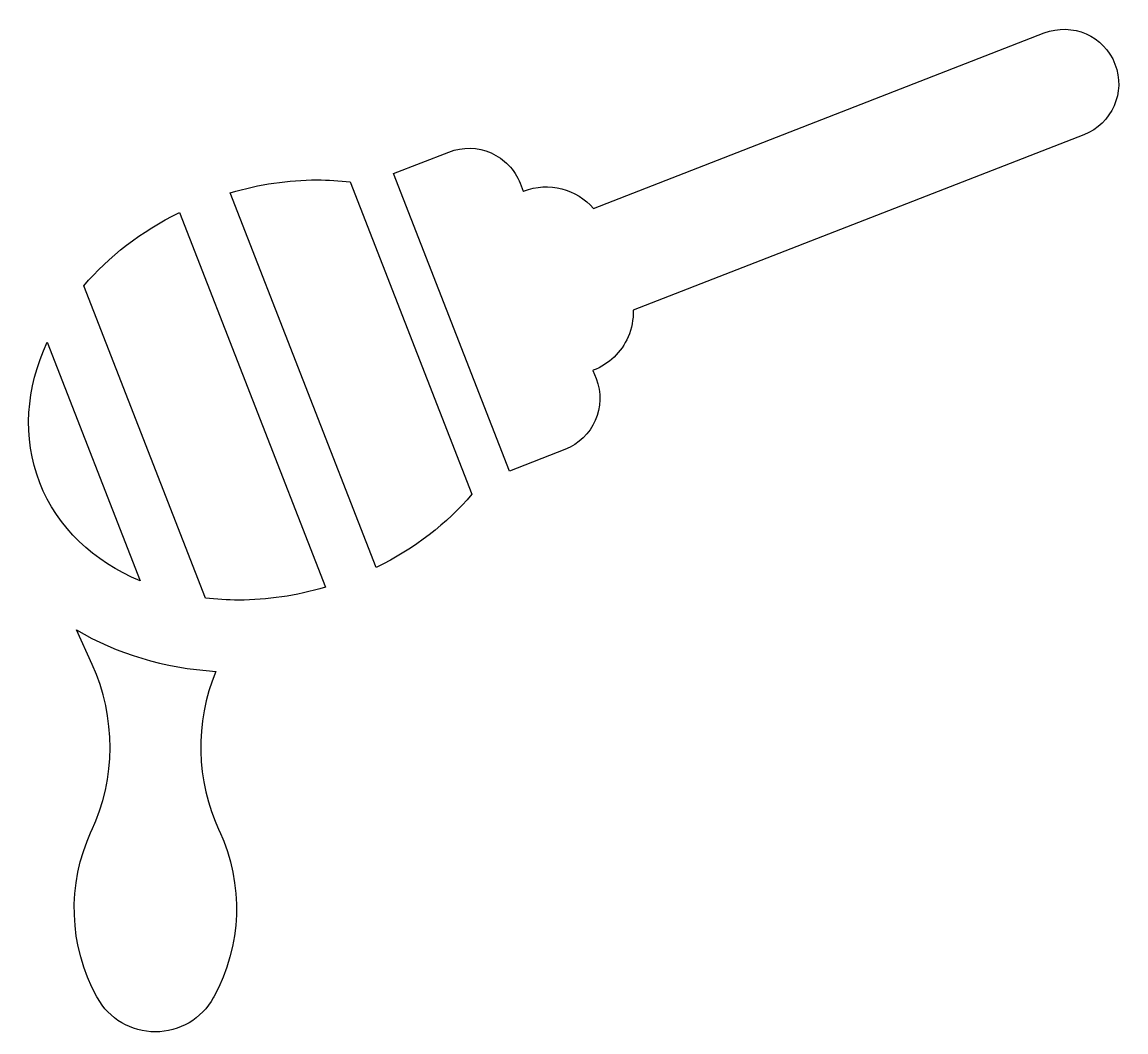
# Model space of a CAD drawing. Header units: centimetres. Extents: x -6.5 to 6.6, y -6 to 6.1.
import ezdxf

# ---------------------------------------------------------------- set-up
doc = ezdxf.new("R2010")
doc.units = ezdxf.units.CM
doc.header["$MEASUREMENT"] = 0
doc.layers.add('Layer 1', color=7, linetype='Continuous')

msp = doc.modelspace()

# ---------------------------------------------------------------- linework, layer by layer
at = {"layer": 'Layer 1'}
for points, knots in [([(6.50113, 5.56543), (6.37066, 5.90079), (5.99207, 6.06602), (5.65735, 5.93619), (5.65735, 5.93619), (5.65735, 5.93619), (0.28221, 3.84281), (0.28221, 3.84281), (0.28221, 3.84281), (0.07994, 4.07316), (-0.25021, 4.16661), (-0.55237, 4.04911), (-0.55237, 4.04911), (-0.55237, 4.04911), (-0.55692, 4.04734), (-0.55692, 4.04734), (-0.55692, 4.04734), (-0.55692, 4.04734), (-0.59436, 4.14349), (-0.59436, 4.14349), (-0.59436, 4.14349), (-0.65736, 4.30512), (-0.78208, 4.43538), (-0.94096, 4.50515), (-0.94096, 4.50515), (-1.10005, 4.57516), (-1.28013, 4.57897), (-1.44198, 4.516), (-1.44198, 4.516), (-1.44198, 4.516), (-2.10399, 4.25806), (-2.10399, 4.25806), (-2.10399, 4.25806), (-2.10399, 4.25806), (-0.72144, 0.70878), (-0.72144, 0.70878), (-0.72144, 0.70878), (-0.72144, 0.70878), (-0.05964, 0.9667), (-0.05964, 0.9667), (-0.05964, 0.9667), (0.27699, 1.09801), (0.44368, 1.47748), (0.3126, 1.81432), (0.3126, 1.81432), (0.3126, 1.81432), (0.27506, 1.91068), (0.27506, 1.91068), (0.27506, 1.91068), (0.27506, 1.91068), (0.27929, 1.91235), (0.27929, 1.91235), (0.27929, 1.91235), (0.4649, 1.98466), (0.6142, 2.12764), (0.69418, 2.30981), (0.69418, 2.30981), (0.73874, 2.41109), (0.75739, 2.51978), (0.75506, 2.62824), (0.75506, 2.62824), (0.75506, 2.62824), (6.13033, 4.7217), (6.13033, 4.7217), (6.13033, 4.7217), (6.4657, 4.8523), (6.6316, 5.23007), (6.50113, 5.56543)], [0, 0, 0, 0, 0.05555556, 0.05555556, 0.05555556, 0.05555556, 0.11111111, 0.11111111, 0.11111111, 0.11111111, 0.16666667, 0.16666667, 0.16666667, 0.16666667, 0.22222222, 0.22222222, 0.22222222, 0.22222222, 0.27777778, 0.27777778, 0.27777778, 0.27777778, 0.33333333, 0.33333333, 0.33333333, 0.33333333, 0.38888889, 0.38888889, 0.38888889, 0.38888889, 0.44444444, 0.44444444, 0.44444444, 0.44444444, 0.5, 0.5, 0.5, 0.5, 0.55555556, 0.55555556, 0.55555556, 0.55555556, 0.61111111, 0.61111111, 0.61111111, 0.61111111, 0.66666667, 0.66666667, 0.66666667, 0.66666667, 0.72222222, 0.72222222, 0.72222222, 0.72222222, 0.77777778, 0.77777778, 0.77777778, 0.77777778, 0.83333333, 0.83333333, 0.83333333, 0.83333333, 0.88888889, 0.88888889, 0.88888889, 0.88888889, 1, 1, 1, 1]), ([(-3.01765, 4.18298), (-3.35322, 4.18295), (-3.70213, 4.13223), (-4.0504, 4.02934), (-4.0504, 4.02934), (-4.0504, 4.02934), (-2.3096, -0.43998), (-2.3096, -0.43998), (-2.3096, -0.43998), (-1.85208, -0.21598), (-1.46486, 0.08604), (-1.16845, 0.43256), (-1.16845, 0.43256), (-1.16845, 0.43256), (-2.61951, 4.15925), (-2.61951, 4.15925), (-2.61951, 4.15925), (-2.74952, 4.17497), (-2.8825, 4.18298), (-3.01765, 4.18298)], [0, 0, 0, 0, 0.16666667, 0.16666667, 0.16666667, 0.16666667, 0.33333333, 0.33333333, 0.33333333, 0.33333333, 0.5, 0.5, 0.5, 0.5, 0.66666667, 0.66666667, 0.66666667, 0.66666667, 1, 1, 1, 1]), ([(-5.79887, 2.92084), (-5.79887, 2.92084), (-4.3475, -0.80542), (-4.3475, -0.80542), (-4.3475, -0.80542), (-4.21748, -0.82116), (-4.08437, -0.82923), (-3.94901, -0.82923), (-3.94901, -0.82923), (-3.61357, -0.82923), (-3.26496, -0.77854), (-2.91687, -0.67569), (-2.91687, -0.67569), (-2.91687, -0.67569), (-4.6577, 3.7936), (-4.6577, 3.7936), (-4.6577, 3.7936), (-5.11522, 3.56949), (-5.50254, 3.26737), (-5.79887, 2.92084)], [0, 0, 0, 0, 0.16666667, 0.16666667, 0.16666667, 0.16666667, 0.33333333, 0.33333333, 0.33333333, 0.33333333, 0.5, 0.5, 0.5, 0.5, 0.66666667, 0.66666667, 0.66666667, 0.66666667, 1, 1, 1, 1]), ([(-5.12667, -0.59981), (-5.12667, -0.59981), (-6.23506, 2.24573), (-6.23506, 2.24573), (-6.23506, 2.24573), (-6.48567, 1.70151), (-6.53383, 1.11165), (-6.32309, 0.57089), (-6.32309, 0.57089), (-6.11301, 0.03117), (-5.67817, -0.36825), (-5.12667, -0.59981)], [0, 0, 0, 0, 0.25, 0.25, 0.25, 0.25, 0.5, 0.5, 0.5, 0.5, 1, 1, 1, 1]), ([(-4.1833, -3.58103), (-4.46265, -2.97955), (-4.4741, -2.2914), (-4.22391, -1.68016), (-4.22391, -1.68016), (-4.8384, -1.63918), (-5.40739, -1.46945), (-5.88422, -1.18465), (-5.88422, -1.18465), (-5.88422, -1.18465), (-5.69692, -1.59756), (-5.69692, -1.59756), (-5.69692, -1.59756), (-5.4112, -2.22777), (-5.41376, -2.95315), (-5.7052, -3.58082), (-5.7052, -3.58082), (-5.70605, -3.58273), (-5.70689, -3.58463), (-5.70795, -3.58654), (-5.70795, -3.58654), (-6.00108, -4.21762), (-5.97648, -4.95364), (-5.64072, -5.563), (-5.64072, -5.563), (-5.64072, -5.563), (-5.63583, -5.57192), (-5.63583, -5.57192), (-5.63583, -5.57192), (-5.49711, -5.82391), (-5.23194, -5.98046), (-4.94434, -5.98046), (-4.94434, -5.98046), (-4.6565, -5.98046), (-4.39155, -5.82391), (-4.25282, -5.57192), (-4.25282, -5.57192), (-4.25282, -5.57192), (-4.24777, -5.56279), (-4.24777, -5.56279), (-4.24777, -5.56279), (-3.91156, -4.95274), (-3.88696, -4.21865), (-4.18051, -3.58675), (-4.18051, -3.58675), (-4.18161, -3.58484), (-4.18245, -3.58291), (-4.1833, -3.58103)], [0, 0, 0, 0, 0.07692308, 0.07692308, 0.07692308, 0.07692308, 0.15384615, 0.15384615, 0.15384615, 0.15384615, 0.23076923, 0.23076923, 0.23076923, 0.23076923, 0.30769231, 0.30769231, 0.30769231, 0.30769231, 0.38461538, 0.38461538, 0.38461538, 0.38461538, 0.46153846, 0.46153846, 0.46153846, 0.46153846, 0.53846154, 0.53846154, 0.53846154, 0.53846154, 0.61538462, 0.61538462, 0.61538462, 0.61538462, 0.69230769, 0.69230769, 0.69230769, 0.69230769, 0.76923077, 0.76923077, 0.76923077, 0.76923077, 0.84615385, 0.84615385, 0.84615385, 0.84615385, 1, 1, 1, 1])]:
    msp.add_open_spline(points, degree=3, knots=knots, dxfattribs=at)

doc.saveas('drawing.dxf')
